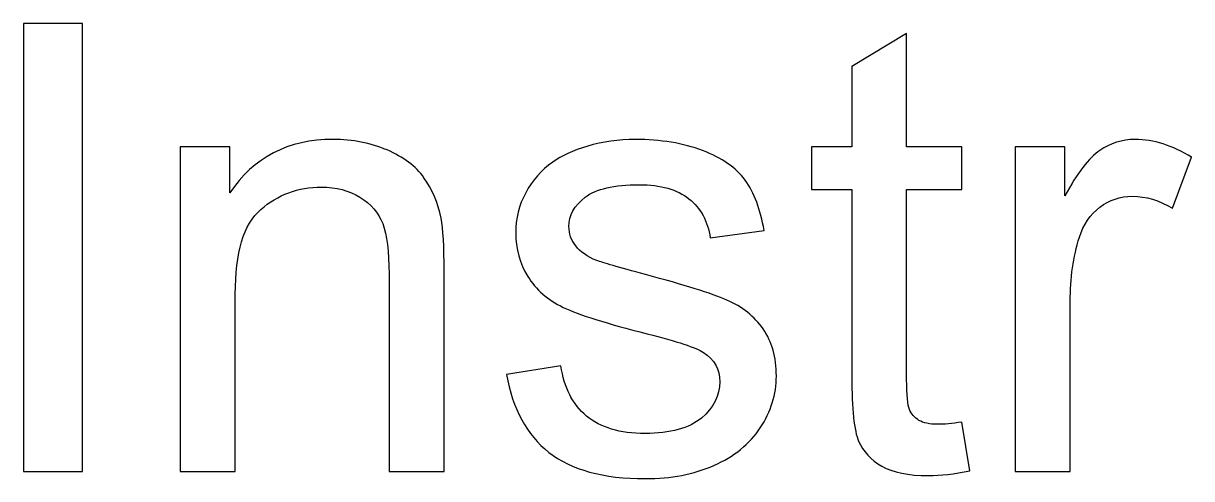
# Model space of a CAD drawing. Header units: inches. Extents: x -11.8 to 11.6, y -5.3 to 5.9.
# Drawn here: x 2.291 to 3.223, y 3.494 to 3.858 of the extents above; entities that cross this region are included whole.
import ezdxf

# ---------------------------------------------------------------- set-up
doc = ezdxf.new("R2010")
doc.units = ezdxf.units.IN
doc.header["$MEASUREMENT"] = 0
doc.layers.add('Layer 1', color=7, linetype='Continuous')

msp = doc.modelspace()

# ---------------------------------------------------------------- linework, layer by layer
at = {"layer": 'Layer 1', "color": 250}
for points, knots in [([(2.29072, 3.5), (2.29072, 3.5), (2.29072, 3.85792), (2.29072, 3.85792), (2.29072, 3.85792), (2.29072, 3.85792), (2.33805, 3.85792), (2.33805, 3.85792), (2.33805, 3.85792), (2.33805, 3.85792), (2.33805, 3.5), (2.33805, 3.5), (2.33805, 3.5), (2.33805, 3.5), (2.29072, 3.5), (2.29072, 3.5)], [0, 0, 0, 0, 0.2, 0.2, 0.2, 0.2, 0.4, 0.4, 0.4, 0.4, 0.6, 0.6, 0.6, 0.6, 1, 1, 1, 1]), ([(3.03997, 3.53933), (3.03997, 3.53933), (3.0463, 3.5005), (3.0463, 3.5005), (3.0463, 3.5005), (3.03397, 3.49792), (3.02289, 3.49658), (3.01313, 3.49658), (3.01313, 3.49658), (2.99713, 3.49658), (2.9848, 3.49908), (2.97597, 3.50417), (2.97597, 3.50417), (2.96722, 3.50917), (2.96105, 3.51583), (2.95747, 3.52408), (2.95747, 3.52408), (2.95389, 3.53225), (2.95205, 3.54958), (2.95205, 3.57592), (2.95205, 3.57592), (2.95205, 3.57592), (2.95205, 3.72508), (2.95205, 3.72508), (2.95205, 3.72508), (2.95205, 3.72508), (2.9198, 3.72508), (2.9198, 3.72508), (2.9198, 3.72508), (2.9198, 3.72508), (2.9198, 3.75925), (2.9198, 3.75925), (2.9198, 3.75925), (2.9198, 3.75925), (2.95205, 3.75925), (2.95205, 3.75925), (2.95205, 3.75925), (2.95205, 3.75925), (2.95205, 3.8235), (2.95205, 3.8235), (2.95205, 3.8235), (2.95205, 3.8235), (2.9958, 3.84983), (2.9958, 3.84983), (2.9958, 3.84983), (2.9958, 3.84983), (2.9958, 3.75925), (2.9958, 3.75925), (2.9958, 3.75925), (2.9958, 3.75925), (3.03997, 3.75925), (3.03997, 3.75925), (3.03997, 3.75925), (3.03997, 3.75925), (3.03997, 3.72508), (3.03997, 3.72508), (3.03997, 3.72508), (3.03997, 3.72508), (2.9958, 3.72508), (2.9958, 3.72508), (2.9958, 3.72508), (2.9958, 3.72508), (2.9958, 3.5735), (2.9958, 3.5735), (2.9958, 3.5735), (2.9958, 3.56092), (2.99655, 3.55292), (2.99805, 3.54933), (2.99805, 3.54933), (2.99963, 3.54575), (3.00213, 3.54292), (3.00563, 3.54075), (3.00563, 3.54075), (3.00913, 3.53867), (3.01413, 3.53758), (3.02063, 3.53758), (3.02063, 3.53758), (3.02555, 3.53758), (3.03197, 3.53817), (3.03997, 3.53933)], [0, 0, 0, 0, 0.047619, 0.047619, 0.047619, 0.047619, 0.095238, 0.095238, 0.095238, 0.095238, 0.142857, 0.142857, 0.142857, 0.142857, 0.190476, 0.190476, 0.190476, 0.190476, 0.238095, 0.238095, 0.238095, 0.238095, 0.285714, 0.285714, 0.285714, 0.285714, 0.333333, 0.333333, 0.333333, 0.333333, 0.380952, 0.380952, 0.380952, 0.380952, 0.428571, 0.428571, 0.428571, 0.428571, 0.47619, 0.47619, 0.47619, 0.47619, 0.52381, 0.52381, 0.52381, 0.52381, 0.571429, 0.571429, 0.571429, 0.571429, 0.619048, 0.619048, 0.619048, 0.619048, 0.666667, 0.666667, 0.666667, 0.666667, 0.714286, 0.714286, 0.714286, 0.714286, 0.761905, 0.761905, 0.761905, 0.761905, 0.809524, 0.809524, 0.809524, 0.809524, 0.857143, 0.857143, 0.857143, 0.857143, 0.904762, 0.904762, 0.904762, 0.904762, 1, 1, 1, 1]), ([(2.41597, 3.5), (2.41597, 3.5), (2.41597, 3.75925), (2.41597, 3.75925), (2.41597, 3.75925), (2.41597, 3.75925), (2.45547, 3.75925), (2.45547, 3.75925), (2.45547, 3.75925), (2.45547, 3.75925), (2.45547, 3.72242), (2.45547, 3.72242), (2.45547, 3.72242), (2.47455, 3.75092), (2.50205, 3.76517), (2.53797, 3.76517), (2.53797, 3.76517), (2.55363, 3.76517), (2.56797, 3.76233), (2.58105, 3.75675), (2.58105, 3.75675), (2.59422, 3.75108), (2.60397, 3.74375), (2.61047, 3.73458), (2.61047, 3.73458), (2.61705, 3.7255), (2.62155, 3.71467), (2.62422, 3.70217), (2.62422, 3.70217), (2.6258, 3.694), (2.62663, 3.67975), (2.62663, 3.65942), (2.62663, 3.65942), (2.62663, 3.65942), (2.62663, 3.5), (2.62663, 3.5), (2.62663, 3.5), (2.62663, 3.5), (2.58263, 3.5), (2.58263, 3.5), (2.58263, 3.5), (2.58263, 3.5), (2.58263, 3.65775), (2.58263, 3.65775), (2.58263, 3.65775), (2.58263, 3.67558), (2.58097, 3.689), (2.57755, 3.69792), (2.57755, 3.69792), (2.57413, 3.70675), (2.56805, 3.71383), (2.55939, 3.71908), (2.55939, 3.71908), (2.55063, 3.72442), (2.54047, 3.72708), (2.52872, 3.72708), (2.52872, 3.72708), (2.50997, 3.72708), (2.49389, 3.72108), (2.48022, 3.70925), (2.48022, 3.70925), (2.46663, 3.69733), (2.45989, 3.67483), (2.45989, 3.64158), (2.45989, 3.64158), (2.45989, 3.64158), (2.45989, 3.5), (2.45989, 3.5), (2.45989, 3.5), (2.45989, 3.5), (2.41597, 3.5), (2.41597, 3.5)], [0, 0, 0, 0, 0.052632, 0.052632, 0.052632, 0.052632, 0.105263, 0.105263, 0.105263, 0.105263, 0.157895, 0.157895, 0.157895, 0.157895, 0.210526, 0.210526, 0.210526, 0.210526, 0.263158, 0.263158, 0.263158, 0.263158, 0.315789, 0.315789, 0.315789, 0.315789, 0.368421, 0.368421, 0.368421, 0.368421, 0.421053, 0.421053, 0.421053, 0.421053, 0.473684, 0.473684, 0.473684, 0.473684, 0.526316, 0.526316, 0.526316, 0.526316, 0.578947, 0.578947, 0.578947, 0.578947, 0.631579, 0.631579, 0.631579, 0.631579, 0.684211, 0.684211, 0.684211, 0.684211, 0.736842, 0.736842, 0.736842, 0.736842, 0.789474, 0.789474, 0.789474, 0.789474, 0.842105, 0.842105, 0.842105, 0.842105, 0.894737, 0.894737, 0.894737, 0.894737, 1, 1, 1, 1]), ([(2.67647, 3.57742), (2.67647, 3.57742), (2.71989, 3.58425), (2.71989, 3.58425), (2.71989, 3.58425), (2.7223, 3.56683), (2.72913, 3.5535), (2.7403, 3.54417), (2.7403, 3.54417), (2.75139, 3.53492), (2.76697, 3.53025), (2.78705, 3.53025), (2.78705, 3.53025), (2.80722, 3.53025), (2.82222, 3.53442), (2.83197, 3.54258), (2.83197, 3.54258), (2.84172, 3.55083), (2.84663, 3.5605), (2.84663, 3.5715), (2.84663, 3.5715), (2.84663, 3.5815), (2.8423, 3.58925), (2.83363, 3.595), (2.83363, 3.595), (2.82763, 3.59892), (2.81263, 3.60383), (2.78872, 3.60983), (2.78872, 3.60983), (2.75655, 3.618), (2.73413, 3.625), (2.72172, 3.631), (2.72172, 3.631), (2.7093, 3.63692), (2.6998, 3.64517), (2.69339, 3.65567), (2.69339, 3.65567), (2.68697, 3.66617), (2.68372, 3.67775), (2.68372, 3.69042), (2.68372, 3.69042), (2.68372, 3.702), (2.68639, 3.71267), (2.69172, 3.7225), (2.69172, 3.7225), (2.69697, 3.73242), (2.70422, 3.74058), (2.7133, 3.74708), (2.7133, 3.74708), (2.72013, 3.75208), (2.72947, 3.75642), (2.74122, 3.75992), (2.74122, 3.75992), (2.75305, 3.76342), (2.76572, 3.76517), (2.77922, 3.76517), (2.77922, 3.76517), (2.79955, 3.76517), (2.81739, 3.76217), (2.8328, 3.75633), (2.8328, 3.75633), (2.84822, 3.7505), (2.85955, 3.74258), (2.86689, 3.73258), (2.86689, 3.73258), (2.87422, 3.7225), (2.87922, 3.70917), (2.88197, 3.69242), (2.88197, 3.69242), (2.88197, 3.69242), (2.83905, 3.6865), (2.83905, 3.6865), (2.83905, 3.6865), (2.83705, 3.69983), (2.83139, 3.71025), (2.82205, 3.71775), (2.82205, 3.71775), (2.81272, 3.72525), (2.79947, 3.729), (2.78239, 3.729), (2.78239, 3.729), (2.76222, 3.729), (2.7478, 3.72567), (2.73922, 3.719), (2.73922, 3.719), (2.73055, 3.71233), (2.72622, 3.7045), (2.72622, 3.69558), (2.72622, 3.69558), (2.72622, 3.68983), (2.72805, 3.68475), (2.73163, 3.68017), (2.73163, 3.68017), (2.73522, 3.67542), (2.7408, 3.67158), (2.74847, 3.66842), (2.74847, 3.66842), (2.75289, 3.66683), (2.7658, 3.66308), (2.7873, 3.65725), (2.7873, 3.65725), (2.81839, 3.64892), (2.84005, 3.64217), (2.8523, 3.63683), (2.8523, 3.63683), (2.86463, 3.63158), (2.8743, 3.62383), (2.8813, 3.61375), (2.8813, 3.61375), (2.8883, 3.60367), (2.8918, 3.59117), (2.8918, 3.57617), (2.8918, 3.57617), (2.8918, 3.5615), (2.88747, 3.54775), (2.87897, 3.53475), (2.87897, 3.53475), (2.87039, 3.52183), (2.85805, 3.51183), (2.84197, 3.50475), (2.84197, 3.50475), (2.82589, 3.49767), (2.80763, 3.49417), (2.7873, 3.49417), (2.7873, 3.49417), (2.75355, 3.49417), (2.72789, 3.50117), (2.71022, 3.51517), (2.71022, 3.51517), (2.69255, 3.52917), (2.6813, 3.54992), (2.67647, 3.57742)], [0, 0, 0, 0, 0.029412, 0.029412, 0.029412, 0.029412, 0.058824, 0.058824, 0.058824, 0.058824, 0.088235, 0.088235, 0.088235, 0.088235, 0.117647, 0.117647, 0.117647, 0.117647, 0.147059, 0.147059, 0.147059, 0.147059, 0.176471, 0.176471, 0.176471, 0.176471, 0.205882, 0.205882, 0.205882, 0.205882, 0.235294, 0.235294, 0.235294, 0.235294, 0.264706, 0.264706, 0.264706, 0.264706, 0.294118, 0.294118, 0.294118, 0.294118, 0.323529, 0.323529, 0.323529, 0.323529, 0.352941, 0.352941, 0.352941, 0.352941, 0.382353, 0.382353, 0.382353, 0.382353, 0.411765, 0.411765, 0.411765, 0.411765, 0.441176, 0.441176, 0.441176, 0.441176, 0.470588, 0.470588, 0.470588, 0.470588, 0.5, 0.5, 0.5, 0.5, 0.529412, 0.529412, 0.529412, 0.529412, 0.558824, 0.558824, 0.558824, 0.558824, 0.588235, 0.588235, 0.588235, 0.588235, 0.617647, 0.617647, 0.617647, 0.617647, 0.647059, 0.647059, 0.647059, 0.647059, 0.676471, 0.676471, 0.676471, 0.676471, 0.705882, 0.705882, 0.705882, 0.705882, 0.735294, 0.735294, 0.735294, 0.735294, 0.764706, 0.764706, 0.764706, 0.764706, 0.794118, 0.794118, 0.794118, 0.794118, 0.823529, 0.823529, 0.823529, 0.823529, 0.852941, 0.852941, 0.852941, 0.852941, 0.882353, 0.882353, 0.882353, 0.882353, 0.911765, 0.911765, 0.911765, 0.911765, 0.941176, 0.941176, 0.941176, 0.941176, 1, 1, 1, 1]), ([(3.08247, 3.5), (3.08247, 3.5), (3.08247, 3.75925), (3.08247, 3.75925), (3.08247, 3.75925), (3.08247, 3.75925), (3.12197, 3.75925), (3.12197, 3.75925), (3.12197, 3.75925), (3.12197, 3.75925), (3.12197, 3.72), (3.12197, 3.72), (3.12197, 3.72), (3.13205, 3.73833), (3.14139, 3.7505), (3.14997, 3.75633), (3.14997, 3.75633), (3.15847, 3.76217), (3.16789, 3.76517), (3.17813, 3.76517), (3.17813, 3.76517), (3.19297, 3.76517), (3.20797, 3.76042), (3.2233, 3.751), (3.2233, 3.751), (3.2233, 3.751), (3.20813, 3.71017), (3.20813, 3.71017), (3.20813, 3.71017), (3.19747, 3.71658), (3.18672, 3.71975), (3.17597, 3.71975), (3.17597, 3.71975), (3.1663, 3.71975), (3.15772, 3.71683), (3.15005, 3.71108), (3.15005, 3.71108), (3.14239, 3.70525), (3.13697, 3.69725), (3.13372, 3.687), (3.13372, 3.687), (3.1288, 3.67142), (3.12639, 3.65433), (3.12639, 3.63575), (3.12639, 3.63575), (3.12639, 3.63575), (3.12639, 3.5), (3.12639, 3.5), (3.12639, 3.5), (3.12639, 3.5), (3.08247, 3.5), (3.08247, 3.5)], [0, 0, 0, 0, 0.071429, 0.071429, 0.071429, 0.071429, 0.142857, 0.142857, 0.142857, 0.142857, 0.214286, 0.214286, 0.214286, 0.214286, 0.285714, 0.285714, 0.285714, 0.285714, 0.357143, 0.357143, 0.357143, 0.357143, 0.428571, 0.428571, 0.428571, 0.428571, 0.5, 0.5, 0.5, 0.5, 0.571429, 0.571429, 0.571429, 0.571429, 0.642857, 0.642857, 0.642857, 0.642857, 0.714286, 0.714286, 0.714286, 0.714286, 0.785714, 0.785714, 0.785714, 0.785714, 0.857143, 0.857143, 0.857143, 0.857143, 1, 1, 1, 1])]:
    msp.add_open_spline(points, degree=3, knots=knots, dxfattribs=at)
at = {"layer": 'Layer 1', "color": 250, "lineweight": 9}
for points, knots in [([(2.29072, 3.5), (2.29072, 3.5), (2.29072, 3.85792), (2.29072, 3.85792), (2.29072, 3.85792), (2.29072, 3.85792), (2.33805, 3.85792), (2.33805, 3.85792), (2.33805, 3.85792), (2.33805, 3.85792), (2.33805, 3.5), (2.33805, 3.5), (2.33805, 3.5), (2.33805, 3.5), (2.29072, 3.5), (2.29072, 3.5)], [0, 0, 0, 0, 0.2, 0.2, 0.2, 0.2, 0.4, 0.4, 0.4, 0.4, 0.6, 0.6, 0.6, 0.6, 1, 1, 1, 1]), ([(3.03997, 3.53933), (3.03997, 3.53933), (3.0463, 3.5005), (3.0463, 3.5005), (3.0463, 3.5005), (3.03397, 3.49792), (3.02289, 3.49658), (3.01313, 3.49658), (3.01313, 3.49658), (2.99713, 3.49658), (2.9848, 3.49908), (2.97597, 3.50417), (2.97597, 3.50417), (2.96722, 3.50917), (2.96105, 3.51583), (2.95747, 3.52408), (2.95747, 3.52408), (2.95389, 3.53225), (2.95205, 3.54958), (2.95205, 3.57592), (2.95205, 3.57592), (2.95205, 3.57592), (2.95205, 3.72508), (2.95205, 3.72508), (2.95205, 3.72508), (2.95205, 3.72508), (2.9198, 3.72508), (2.9198, 3.72508), (2.9198, 3.72508), (2.9198, 3.72508), (2.9198, 3.75925), (2.9198, 3.75925), (2.9198, 3.75925), (2.9198, 3.75925), (2.95205, 3.75925), (2.95205, 3.75925), (2.95205, 3.75925), (2.95205, 3.75925), (2.95205, 3.8235), (2.95205, 3.8235), (2.95205, 3.8235), (2.95205, 3.8235), (2.9958, 3.84983), (2.9958, 3.84983), (2.9958, 3.84983), (2.9958, 3.84983), (2.9958, 3.75925), (2.9958, 3.75925), (2.9958, 3.75925), (2.9958, 3.75925), (3.03997, 3.75925), (3.03997, 3.75925), (3.03997, 3.75925), (3.03997, 3.75925), (3.03997, 3.72508), (3.03997, 3.72508), (3.03997, 3.72508), (3.03997, 3.72508), (2.9958, 3.72508), (2.9958, 3.72508), (2.9958, 3.72508), (2.9958, 3.72508), (2.9958, 3.5735), (2.9958, 3.5735), (2.9958, 3.5735), (2.9958, 3.56092), (2.99655, 3.55292), (2.99805, 3.54933), (2.99805, 3.54933), (2.99963, 3.54575), (3.00213, 3.54292), (3.00563, 3.54075), (3.00563, 3.54075), (3.00913, 3.53867), (3.01413, 3.53758), (3.02063, 3.53758), (3.02063, 3.53758), (3.02555, 3.53758), (3.03197, 3.53817), (3.03997, 3.53933)], [0, 0, 0, 0, 0.047619, 0.047619, 0.047619, 0.047619, 0.095238, 0.095238, 0.095238, 0.095238, 0.142857, 0.142857, 0.142857, 0.142857, 0.190476, 0.190476, 0.190476, 0.190476, 0.238095, 0.238095, 0.238095, 0.238095, 0.285714, 0.285714, 0.285714, 0.285714, 0.333333, 0.333333, 0.333333, 0.333333, 0.380952, 0.380952, 0.380952, 0.380952, 0.428571, 0.428571, 0.428571, 0.428571, 0.47619, 0.47619, 0.47619, 0.47619, 0.52381, 0.52381, 0.52381, 0.52381, 0.571429, 0.571429, 0.571429, 0.571429, 0.619048, 0.619048, 0.619048, 0.619048, 0.666667, 0.666667, 0.666667, 0.666667, 0.714286, 0.714286, 0.714286, 0.714286, 0.761905, 0.761905, 0.761905, 0.761905, 0.809524, 0.809524, 0.809524, 0.809524, 0.857143, 0.857143, 0.857143, 0.857143, 0.904762, 0.904762, 0.904762, 0.904762, 1, 1, 1, 1]), ([(2.41597, 3.5), (2.41597, 3.5), (2.41597, 3.75925), (2.41597, 3.75925), (2.41597, 3.75925), (2.41597, 3.75925), (2.45547, 3.75925), (2.45547, 3.75925), (2.45547, 3.75925), (2.45547, 3.75925), (2.45547, 3.72242), (2.45547, 3.72242), (2.45547, 3.72242), (2.47455, 3.75092), (2.50205, 3.76517), (2.53797, 3.76517), (2.53797, 3.76517), (2.55363, 3.76517), (2.56797, 3.76233), (2.58105, 3.75675), (2.58105, 3.75675), (2.59422, 3.75108), (2.60397, 3.74375), (2.61047, 3.73458), (2.61047, 3.73458), (2.61705, 3.7255), (2.62155, 3.71467), (2.62422, 3.70217), (2.62422, 3.70217), (2.6258, 3.694), (2.62663, 3.67975), (2.62663, 3.65942), (2.62663, 3.65942), (2.62663, 3.65942), (2.62663, 3.5), (2.62663, 3.5), (2.62663, 3.5), (2.62663, 3.5), (2.58263, 3.5), (2.58263, 3.5), (2.58263, 3.5), (2.58263, 3.5), (2.58263, 3.65775), (2.58263, 3.65775), (2.58263, 3.65775), (2.58263, 3.67558), (2.58097, 3.689), (2.57755, 3.69792), (2.57755, 3.69792), (2.57413, 3.70675), (2.56805, 3.71383), (2.55939, 3.71908), (2.55939, 3.71908), (2.55063, 3.72442), (2.54047, 3.72708), (2.52872, 3.72708), (2.52872, 3.72708), (2.50997, 3.72708), (2.49389, 3.72108), (2.48022, 3.70925), (2.48022, 3.70925), (2.46663, 3.69733), (2.45989, 3.67483), (2.45989, 3.64158), (2.45989, 3.64158), (2.45989, 3.64158), (2.45989, 3.5), (2.45989, 3.5), (2.45989, 3.5), (2.45989, 3.5), (2.41597, 3.5), (2.41597, 3.5)], [0, 0, 0, 0, 0.052632, 0.052632, 0.052632, 0.052632, 0.105263, 0.105263, 0.105263, 0.105263, 0.157895, 0.157895, 0.157895, 0.157895, 0.210526, 0.210526, 0.210526, 0.210526, 0.263158, 0.263158, 0.263158, 0.263158, 0.315789, 0.315789, 0.315789, 0.315789, 0.368421, 0.368421, 0.368421, 0.368421, 0.421053, 0.421053, 0.421053, 0.421053, 0.473684, 0.473684, 0.473684, 0.473684, 0.526316, 0.526316, 0.526316, 0.526316, 0.578947, 0.578947, 0.578947, 0.578947, 0.631579, 0.631579, 0.631579, 0.631579, 0.684211, 0.684211, 0.684211, 0.684211, 0.736842, 0.736842, 0.736842, 0.736842, 0.789474, 0.789474, 0.789474, 0.789474, 0.842105, 0.842105, 0.842105, 0.842105, 0.894737, 0.894737, 0.894737, 0.894737, 1, 1, 1, 1]), ([(2.67647, 3.57742), (2.67647, 3.57742), (2.71989, 3.58425), (2.71989, 3.58425), (2.71989, 3.58425), (2.7223, 3.56683), (2.72913, 3.5535), (2.7403, 3.54417), (2.7403, 3.54417), (2.75139, 3.53492), (2.76697, 3.53025), (2.78705, 3.53025), (2.78705, 3.53025), (2.80722, 3.53025), (2.82222, 3.53442), (2.83197, 3.54258), (2.83197, 3.54258), (2.84172, 3.55083), (2.84663, 3.5605), (2.84663, 3.5715), (2.84663, 3.5715), (2.84663, 3.5815), (2.8423, 3.58925), (2.83363, 3.595), (2.83363, 3.595), (2.82763, 3.59892), (2.81263, 3.60383), (2.78872, 3.60983), (2.78872, 3.60983), (2.75655, 3.618), (2.73413, 3.625), (2.72172, 3.631), (2.72172, 3.631), (2.7093, 3.63692), (2.6998, 3.64517), (2.69339, 3.65567), (2.69339, 3.65567), (2.68697, 3.66617), (2.68372, 3.67775), (2.68372, 3.69042), (2.68372, 3.69042), (2.68372, 3.702), (2.68639, 3.71267), (2.69172, 3.7225), (2.69172, 3.7225), (2.69697, 3.73242), (2.70422, 3.74058), (2.7133, 3.74708), (2.7133, 3.74708), (2.72013, 3.75208), (2.72947, 3.75642), (2.74122, 3.75992), (2.74122, 3.75992), (2.75305, 3.76342), (2.76572, 3.76517), (2.77922, 3.76517), (2.77922, 3.76517), (2.79955, 3.76517), (2.81739, 3.76217), (2.8328, 3.75633), (2.8328, 3.75633), (2.84822, 3.7505), (2.85955, 3.74258), (2.86689, 3.73258), (2.86689, 3.73258), (2.87422, 3.7225), (2.87922, 3.70917), (2.88197, 3.69242), (2.88197, 3.69242), (2.88197, 3.69242), (2.83905, 3.6865), (2.83905, 3.6865), (2.83905, 3.6865), (2.83705, 3.69983), (2.83139, 3.71025), (2.82205, 3.71775), (2.82205, 3.71775), (2.81272, 3.72525), (2.79947, 3.729), (2.78239, 3.729), (2.78239, 3.729), (2.76222, 3.729), (2.7478, 3.72567), (2.73922, 3.719), (2.73922, 3.719), (2.73055, 3.71233), (2.72622, 3.7045), (2.72622, 3.69558), (2.72622, 3.69558), (2.72622, 3.68983), (2.72805, 3.68475), (2.73163, 3.68017), (2.73163, 3.68017), (2.73522, 3.67542), (2.7408, 3.67158), (2.74847, 3.66842), (2.74847, 3.66842), (2.75289, 3.66683), (2.7658, 3.66308), (2.7873, 3.65725), (2.7873, 3.65725), (2.81839, 3.64892), (2.84005, 3.64217), (2.8523, 3.63683), (2.8523, 3.63683), (2.86463, 3.63158), (2.8743, 3.62383), (2.8813, 3.61375), (2.8813, 3.61375), (2.8883, 3.60367), (2.8918, 3.59117), (2.8918, 3.57617), (2.8918, 3.57617), (2.8918, 3.5615), (2.88747, 3.54775), (2.87897, 3.53475), (2.87897, 3.53475), (2.87039, 3.52183), (2.85805, 3.51183), (2.84197, 3.50475), (2.84197, 3.50475), (2.82589, 3.49767), (2.80763, 3.49417), (2.7873, 3.49417), (2.7873, 3.49417), (2.75355, 3.49417), (2.72789, 3.50117), (2.71022, 3.51517), (2.71022, 3.51517), (2.69255, 3.52917), (2.6813, 3.54992), (2.67647, 3.57742)], [0, 0, 0, 0, 0.029412, 0.029412, 0.029412, 0.029412, 0.058824, 0.058824, 0.058824, 0.058824, 0.088235, 0.088235, 0.088235, 0.088235, 0.117647, 0.117647, 0.117647, 0.117647, 0.147059, 0.147059, 0.147059, 0.147059, 0.176471, 0.176471, 0.176471, 0.176471, 0.205882, 0.205882, 0.205882, 0.205882, 0.235294, 0.235294, 0.235294, 0.235294, 0.264706, 0.264706, 0.264706, 0.264706, 0.294118, 0.294118, 0.294118, 0.294118, 0.323529, 0.323529, 0.323529, 0.323529, 0.352941, 0.352941, 0.352941, 0.352941, 0.382353, 0.382353, 0.382353, 0.382353, 0.411765, 0.411765, 0.411765, 0.411765, 0.441176, 0.441176, 0.441176, 0.441176, 0.470588, 0.470588, 0.470588, 0.470588, 0.5, 0.5, 0.5, 0.5, 0.529412, 0.529412, 0.529412, 0.529412, 0.558824, 0.558824, 0.558824, 0.558824, 0.588235, 0.588235, 0.588235, 0.588235, 0.617647, 0.617647, 0.617647, 0.617647, 0.647059, 0.647059, 0.647059, 0.647059, 0.676471, 0.676471, 0.676471, 0.676471, 0.705882, 0.705882, 0.705882, 0.705882, 0.735294, 0.735294, 0.735294, 0.735294, 0.764706, 0.764706, 0.764706, 0.764706, 0.794118, 0.794118, 0.794118, 0.794118, 0.823529, 0.823529, 0.823529, 0.823529, 0.852941, 0.852941, 0.852941, 0.852941, 0.882353, 0.882353, 0.882353, 0.882353, 0.911765, 0.911765, 0.911765, 0.911765, 0.941176, 0.941176, 0.941176, 0.941176, 1, 1, 1, 1]), ([(3.08247, 3.5), (3.08247, 3.5), (3.08247, 3.75925), (3.08247, 3.75925), (3.08247, 3.75925), (3.08247, 3.75925), (3.12197, 3.75925), (3.12197, 3.75925), (3.12197, 3.75925), (3.12197, 3.75925), (3.12197, 3.72), (3.12197, 3.72), (3.12197, 3.72), (3.13205, 3.73833), (3.14139, 3.7505), (3.14997, 3.75633), (3.14997, 3.75633), (3.15847, 3.76217), (3.16789, 3.76517), (3.17813, 3.76517), (3.17813, 3.76517), (3.19297, 3.76517), (3.20797, 3.76042), (3.2233, 3.751), (3.2233, 3.751), (3.2233, 3.751), (3.20813, 3.71017), (3.20813, 3.71017), (3.20813, 3.71017), (3.19747, 3.71658), (3.18672, 3.71975), (3.17597, 3.71975), (3.17597, 3.71975), (3.1663, 3.71975), (3.15772, 3.71683), (3.15005, 3.71108), (3.15005, 3.71108), (3.14239, 3.70525), (3.13697, 3.69725), (3.13372, 3.687), (3.13372, 3.687), (3.1288, 3.67142), (3.12639, 3.65433), (3.12639, 3.63575), (3.12639, 3.63575), (3.12639, 3.63575), (3.12639, 3.5), (3.12639, 3.5), (3.12639, 3.5), (3.12639, 3.5), (3.08247, 3.5), (3.08247, 3.5)], [0, 0, 0, 0, 0.071429, 0.071429, 0.071429, 0.071429, 0.142857, 0.142857, 0.142857, 0.142857, 0.214286, 0.214286, 0.214286, 0.214286, 0.285714, 0.285714, 0.285714, 0.285714, 0.357143, 0.357143, 0.357143, 0.357143, 0.428571, 0.428571, 0.428571, 0.428571, 0.5, 0.5, 0.5, 0.5, 0.571429, 0.571429, 0.571429, 0.571429, 0.642857, 0.642857, 0.642857, 0.642857, 0.714286, 0.714286, 0.714286, 0.714286, 0.785714, 0.785714, 0.785714, 0.785714, 0.857143, 0.857143, 0.857143, 0.857143, 1, 1, 1, 1])]:
    msp.add_open_spline(points, degree=3, knots=knots, dxfattribs=at)

doc.saveas('drawing.dxf')
